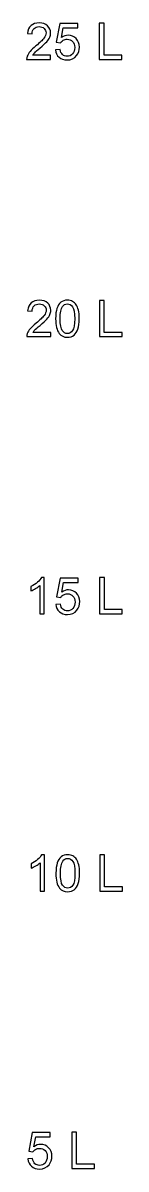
# Model space of a CAD drawing. Header units: millimetres. Extents: x -92 to -72, y -131 to 755.
# Drawn here: x -92 to -76, y -131.1 to 60.4 of the extents above; entities that cross this region are included whole.
import ezdxf

# ---------------------------------------------------------------- set-up
doc = ezdxf.new("R2010")
doc.units = ezdxf.units.MM
doc.header["$MEASUREMENT"] = 0
doc.layers.add('Capa 1', color=7, linetype='Continuous')

msp = doc.modelspace()

# ---------------------------------------------------------------- linework, layer by layer
at = {"layer": 'Capa 1', "color": 250}
for points, knots in [([(-87.9478, 55.0346), (-87.9478, 55.0346), (-87.9478, 54.3234), (-87.9478, 54.3234), (-87.9478, 54.3234), (-87.9478, 54.3234), (-91.9611, 54.3234), (-91.9611, 54.3234), (-91.9611, 54.3234), (-91.9667, 54.5026), (-91.9371, 54.6748), (-91.8736, 54.8413), (-91.8736, 54.8413), (-91.7706, 55.1136), (-91.6055, 55.3831), (-91.3783, 55.647), (-91.3783, 55.647), (-91.1511, 55.9109), (-90.8265, 56.2157), (-90.4046, 56.5614), (-90.4046, 56.5614), (-89.7484, 57.1019), (-89.3025, 57.5295), (-89.0697, 57.8455), (-89.0697, 57.8455), (-88.8354, 58.1616), (-88.7183, 58.4608), (-88.7183, 58.743), (-88.7183, 58.743), (-88.7183, 59.0379), (-88.8242, 59.2863), (-89.0358, 59.4895), (-89.0358, 59.4895), (-89.2475, 59.6913), (-89.5241, 59.7929), (-89.8641, 59.7929), (-89.8641, 59.7929), (-90.224, 59.7929), (-90.5118, 59.6856), (-90.7277, 59.4712), (-90.7277, 59.4712), (-90.9437, 59.2581), (-91.0523, 58.9617), (-91.0551, 58.5822), (-91.0551, 58.5822), (-91.0551, 58.5822), (-91.8171, 58.6584), (-91.8171, 58.6584), (-91.8171, 58.6584), (-91.7649, 59.2284), (-91.5674, 59.6631), (-91.2259, 59.9622), (-91.2259, 59.9622), (-90.883, 60.2614), (-90.4244, 60.411), (-89.8472, 60.411), (-89.8472, 60.411), (-89.2658, 60.411), (-88.8044, 60.2501), (-88.4657, 59.9269), (-88.4657, 59.9269), (-88.1257, 59.6038), (-87.9563, 59.203), (-87.9563, 58.7261), (-87.9563, 58.7261), (-87.9563, 58.4834), (-88.0057, 58.2449), (-88.1059, 58.0106), (-88.1059, 58.0106), (-88.2047, 57.775), (-88.3698, 57.528), (-88.5998, 57.2684), (-88.5998, 57.2684), (-88.8312, 57.0102), (-89.2136, 56.6532), (-89.747, 56.2016), (-89.747, 56.2016), (-90.1943, 55.8262), (-90.4822, 55.5722), (-90.6092, 55.4382), (-90.6092, 55.4382), (-90.7362, 55.3041), (-90.8406, 55.1701), (-90.9239, 55.0346), (-90.9239, 55.0346), (-90.9239, 55.0346), (-87.9478, 55.0346), (-87.9478, 55.0346)], [0, 0, 0, 0, 0.04347826, 0.04347826, 0.04347826, 0.04347826, 0.08695652, 0.08695652, 0.08695652, 0.08695652, 0.13043478, 0.13043478, 0.13043478, 0.13043478, 0.17391304, 0.17391304, 0.17391304, 0.17391304, 0.2173913, 0.2173913, 0.2173913, 0.2173913, 0.26086957, 0.26086957, 0.26086957, 0.26086957, 0.30434783, 0.30434783, 0.30434783, 0.30434783, 0.34782609, 0.34782609, 0.34782609, 0.34782609, 0.39130435, 0.39130435, 0.39130435, 0.39130435, 0.43478261, 0.43478261, 0.43478261, 0.43478261, 0.47826087, 0.47826087, 0.47826087, 0.47826087, 0.52173913, 0.52173913, 0.52173913, 0.52173913, 0.56521739, 0.56521739, 0.56521739, 0.56521739, 0.60869565, 0.60869565, 0.60869565, 0.60869565, 0.65217391, 0.65217391, 0.65217391, 0.65217391, 0.69565217, 0.69565217, 0.69565217, 0.69565217, 0.73913043, 0.73913043, 0.73913043, 0.73913043, 0.7826087, 0.7826087, 0.7826087, 0.7826087, 0.82608696, 0.82608696, 0.82608696, 0.82608696, 0.86956522, 0.86956522, 0.86956522, 0.86956522, 0.91304348, 0.91304348, 0.91304348, 0.91304348, 1, 1, 1, 1]), ([(-87.1421, 55.9151), (-87.1421, 55.9151), (-86.3632, 55.9744), (-86.3632, 55.9744), (-86.3632, 55.9744), (-86.3053, 55.5948), (-86.1713, 55.3098), (-85.9624, 55.1179), (-85.9624, 55.1179), (-85.7536, 54.9274), (-85.4981, 54.8314), (-85.1976, 54.8314), (-85.1976, 54.8314), (-84.8349, 54.8314), (-84.5315, 54.9669), (-84.2846, 55.2364), (-84.2846, 55.2364), (-84.0391, 55.5073), (-83.9163, 55.8658), (-83.9163, 56.3117), (-83.9163, 56.3117), (-83.9163, 56.7364), (-84.0334, 57.0708), (-84.2691, 57.3164), (-84.2691, 57.3164), (-84.5047, 57.5619), (-84.8166, 57.6847), (-85.2046, 57.6847), (-85.2046, 57.6847), (-85.4459, 57.6847), (-85.6618, 57.6296), (-85.8537, 57.5196), (-85.8537, 57.5196), (-86.0442, 57.4095), (-86.1938, 57.267), (-86.3039, 57.092), (-86.3039, 57.092), (-86.3039, 57.092), (-87.0066, 57.1936), (-87.0066, 57.1936), (-87.0066, 57.1936), (-87.0066, 57.1936), (-86.4224, 60.3094), (-86.4224, 60.3094), (-86.4224, 60.3094), (-86.4224, 60.3094), (-83.4168, 60.3094), (-83.4168, 60.3094), (-83.4168, 60.3094), (-83.4168, 60.3094), (-83.4168, 59.5982), (-83.4168, 59.5982), (-83.4168, 59.5982), (-83.4168, 59.5982), (-85.8283, 59.5982), (-85.8283, 59.5982), (-85.8283, 59.5982), (-85.8283, 59.5982), (-86.1515, 57.9627), (-86.1515, 57.9627), (-86.1515, 57.9627), (-85.7888, 58.2181), (-85.4078, 58.3451), (-85.0099, 58.3451), (-85.0099, 58.3451), (-84.4821, 58.3451), (-84.0362, 58.1616), (-83.6736, 57.7947), (-83.6736, 57.7947), (-83.3109, 57.4279), (-83.1289, 56.9565), (-83.1289, 56.3808), (-83.1289, 56.3808), (-83.1289, 55.8319), (-83.2883, 55.3577), (-83.6073, 54.9584), (-83.6073, 54.9584), (-83.9953, 54.4673), (-84.5259, 54.2218), (-85.1976, 54.2218), (-85.1976, 54.2218), (-85.7479, 54.2218), (-86.1967, 54.377), (-86.5452, 54.6861), (-86.5452, 54.6861), (-86.8937, 54.9951), (-87.0927, 55.4043), (-87.1421, 55.9151)], [0, 0, 0, 0, 0.04347826, 0.04347826, 0.04347826, 0.04347826, 0.08695652, 0.08695652, 0.08695652, 0.08695652, 0.13043478, 0.13043478, 0.13043478, 0.13043478, 0.17391304, 0.17391304, 0.17391304, 0.17391304, 0.2173913, 0.2173913, 0.2173913, 0.2173913, 0.26086957, 0.26086957, 0.26086957, 0.26086957, 0.30434783, 0.30434783, 0.30434783, 0.30434783, 0.34782609, 0.34782609, 0.34782609, 0.34782609, 0.39130435, 0.39130435, 0.39130435, 0.39130435, 0.43478261, 0.43478261, 0.43478261, 0.43478261, 0.47826087, 0.47826087, 0.47826087, 0.47826087, 0.52173913, 0.52173913, 0.52173913, 0.52173913, 0.56521739, 0.56521739, 0.56521739, 0.56521739, 0.60869565, 0.60869565, 0.60869565, 0.60869565, 0.65217391, 0.65217391, 0.65217391, 0.65217391, 0.69565217, 0.69565217, 0.69565217, 0.69565217, 0.73913043, 0.73913043, 0.73913043, 0.73913043, 0.7826087, 0.7826087, 0.7826087, 0.7826087, 0.82608696, 0.82608696, 0.82608696, 0.82608696, 0.86956522, 0.86956522, 0.86956522, 0.86956522, 0.91304348, 0.91304348, 0.91304348, 0.91304348, 1, 1, 1, 1]), ([(-79.8184, 54.3234), (-79.8184, 54.3234), (-79.8184, 60.3856), (-79.8184, 60.3856), (-79.8184, 60.3856), (-79.8184, 60.3856), (-79.0141, 60.3856), (-79.0141, 60.3856), (-79.0141, 60.3856), (-79.0141, 60.3856), (-79.0141, 55.0346), (-79.0141, 55.0346), (-79.0141, 55.0346), (-79.0141, 55.0346), (-76.0338, 55.0346), (-76.0338, 55.0346), (-76.0338, 55.0346), (-76.0338, 55.0346), (-76.0338, 54.3234), (-76.0338, 54.3234), (-76.0338, 54.3234), (-76.0338, 54.3234), (-79.8184, 54.3234), (-79.8184, 54.3234)], [0, 0, 0, 0, 0.14285714, 0.14285714, 0.14285714, 0.14285714, 0.28571429, 0.28571429, 0.28571429, 0.28571429, 0.42857143, 0.42857143, 0.42857143, 0.42857143, 0.57142857, 0.57142857, 0.57142857, 0.57142857, 0.71428571, 0.71428571, 0.71428571, 0.71428571, 1, 1, 1, 1]), ([(-87.9218, 8.7025), (-87.9218, 8.7025), (-87.9218, 7.9913), (-87.9218, 7.9913), (-87.9218, 7.9913), (-87.9218, 7.9913), (-91.9351, 7.9913), (-91.9351, 7.9913), (-91.9351, 7.9913), (-91.9407, 8.1705), (-91.9111, 8.3427), (-91.8476, 8.5092), (-91.8476, 8.5092), (-91.7446, 8.7815), (-91.5795, 9.051), (-91.3523, 9.3149), (-91.3523, 9.3149), (-91.1251, 9.5788), (-90.8005, 9.8836), (-90.3786, 10.2293), (-90.3786, 10.2293), (-89.7224, 10.7698), (-89.2765, 11.1974), (-89.0437, 11.5134), (-89.0437, 11.5134), (-88.8094, 11.8295), (-88.6923, 12.1287), (-88.6923, 12.4109), (-88.6923, 12.4109), (-88.6923, 12.7058), (-88.7982, 12.9542), (-89.0098, 13.1574), (-89.0098, 13.1574), (-89.2215, 13.3592), (-89.4981, 13.4608), (-89.8381, 13.4608), (-89.8381, 13.4608), (-90.198, 13.4608), (-90.4858, 13.3535), (-90.7017, 13.1391), (-90.7017, 13.1391), (-90.9177, 12.926), (-91.0263, 12.6296), (-91.0291, 12.2501), (-91.0291, 12.2501), (-91.0291, 12.2501), (-91.7911, 12.3263), (-91.7911, 12.3263), (-91.7911, 12.3263), (-91.7389, 12.8963), (-91.5414, 13.331), (-91.1999, 13.6301), (-91.1999, 13.6301), (-90.857, 13.9293), (-90.3984, 14.0789), (-89.8212, 14.0789), (-89.8212, 14.0789), (-89.2398, 14.0789), (-88.7784, 13.918), (-88.4397, 13.5948), (-88.4397, 13.5948), (-88.0997, 13.2717), (-87.9303, 12.8709), (-87.9303, 12.394), (-87.9303, 12.394), (-87.9303, 12.1513), (-87.9797, 11.9128), (-88.0799, 11.6785), (-88.0799, 11.6785), (-88.1787, 11.4429), (-88.3438, 11.1959), (-88.5738, 10.9363), (-88.5738, 10.9363), (-88.8052, 10.6781), (-89.1876, 10.3211), (-89.721, 9.8695), (-89.721, 9.8695), (-90.1683, 9.4941), (-90.4562, 9.2401), (-90.5832, 9.1061), (-90.5832, 9.1061), (-90.7102, 8.972), (-90.8146, 8.838), (-90.8979, 8.7025), (-90.8979, 8.7025), (-90.8979, 8.7025), (-87.9218, 8.7025), (-87.9218, 8.7025)], [0, 0, 0, 0, 0.04347826, 0.04347826, 0.04347826, 0.04347826, 0.08695652, 0.08695652, 0.08695652, 0.08695652, 0.13043478, 0.13043478, 0.13043478, 0.13043478, 0.17391304, 0.17391304, 0.17391304, 0.17391304, 0.2173913, 0.2173913, 0.2173913, 0.2173913, 0.26086957, 0.26086957, 0.26086957, 0.26086957, 0.30434783, 0.30434783, 0.30434783, 0.30434783, 0.34782609, 0.34782609, 0.34782609, 0.34782609, 0.39130435, 0.39130435, 0.39130435, 0.39130435, 0.43478261, 0.43478261, 0.43478261, 0.43478261, 0.47826087, 0.47826087, 0.47826087, 0.47826087, 0.52173913, 0.52173913, 0.52173913, 0.52173913, 0.56521739, 0.56521739, 0.56521739, 0.56521739, 0.60869565, 0.60869565, 0.60869565, 0.60869565, 0.65217391, 0.65217391, 0.65217391, 0.65217391, 0.69565217, 0.69565217, 0.69565217, 0.69565217, 0.73913043, 0.73913043, 0.73913043, 0.73913043, 0.7826087, 0.7826087, 0.7826087, 0.7826087, 0.82608696, 0.82608696, 0.82608696, 0.82608696, 0.86956522, 0.86956522, 0.86956522, 0.86956522, 0.91304348, 0.91304348, 0.91304348, 0.91304348, 1, 1, 1, 1]), ([(-87.1161, 10.9829), (-87.1161, 11.6983), (-87.0427, 12.2769), (-86.896, 12.7143), (-86.896, 12.7143), (-86.7478, 13.1532), (-86.5291, 13.4904), (-86.2384, 13.7261), (-86.2384, 13.7261), (-85.9491, 13.9617), (-85.5836, 14.0789), (-85.1434, 14.0789), (-85.1434, 14.0789), (-84.8188, 14.0789), (-84.5338, 14.0139), (-84.2868, 13.8827), (-84.2868, 13.8827), (-84.0413, 13.7515), (-83.8381, 13.5624), (-83.68, 13.3154), (-83.68, 13.3154), (-83.522, 13.0699), (-83.3978, 12.7693), (-83.3075, 12.4152), (-83.3075, 12.4152), (-83.2158, 12.061), (-83.1706, 11.5826), (-83.1706, 10.9829), (-83.1706, 10.9829), (-83.1706, 10.2717), (-83.244, 9.6959), (-83.3893, 9.2585), (-83.3893, 9.2585), (-83.5347, 8.8196), (-83.7534, 8.4824), (-84.0441, 8.2453), (-84.0441, 8.2453), (-84.3334, 8.0082), (-84.7003, 7.8897), (-85.1434, 7.8897), (-85.1434, 7.8897), (-85.7261, 7.8897), (-86.1848, 8.0971), (-86.5178, 8.5134), (-86.5178, 8.5134), (-86.9171, 9.0214), (-87.1161, 9.8441), (-87.1161, 10.9829)], [0, 0, 0, 0, 0.07692308, 0.07692308, 0.07692308, 0.07692308, 0.15384615, 0.15384615, 0.15384615, 0.15384615, 0.23076923, 0.23076923, 0.23076923, 0.23076923, 0.30769231, 0.30769231, 0.30769231, 0.30769231, 0.38461538, 0.38461538, 0.38461538, 0.38461538, 0.46153846, 0.46153846, 0.46153846, 0.46153846, 0.53846154, 0.53846154, 0.53846154, 0.53846154, 0.61538462, 0.61538462, 0.61538462, 0.61538462, 0.69230769, 0.69230769, 0.69230769, 0.69230769, 0.76923077, 0.76923077, 0.76923077, 0.76923077, 0.84615385, 0.84615385, 0.84615385, 0.84615385, 1, 1, 1, 1]), ([(-86.3541, 10.98), (-86.3541, 9.9824), (-86.2384, 9.3192), (-86.0055, 8.9918), (-86.0055, 8.9918), (-85.7727, 8.663), (-85.4848, 8.4993), (-85.1434, 8.4993), (-85.1434, 8.4993), (-84.8019, 8.4993), (-84.514, 8.6644), (-84.2812, 8.9932), (-84.2812, 8.9932), (-84.0483, 9.3234), (-83.9326, 9.9852), (-83.9326, 10.98), (-83.9326, 10.98), (-83.9326, 11.9777), (-84.0483, 12.6409), (-84.2812, 12.9683), (-84.2812, 12.9683), (-84.5126, 13.2971), (-84.8033, 13.4608), (-85.1518, 13.4608), (-85.1518, 13.4608), (-85.4933, 13.4608), (-85.7671, 13.3154), (-85.9717, 13.0262), (-85.9717, 13.0262), (-86.2271, 12.6579), (-86.3541, 11.9749), (-86.3541, 10.98)], [0, 0, 0, 0, 0.11111111, 0.11111111, 0.11111111, 0.11111111, 0.22222222, 0.22222222, 0.22222222, 0.22222222, 0.33333333, 0.33333333, 0.33333333, 0.33333333, 0.44444444, 0.44444444, 0.44444444, 0.44444444, 0.55555556, 0.55555556, 0.55555556, 0.55555556, 0.66666667, 0.66666667, 0.66666667, 0.66666667, 0.77777778, 0.77777778, 0.77777778, 0.77777778, 1, 1, 1, 1]), ([(-79.7924, 7.9913), (-79.7924, 7.9913), (-79.7924, 14.0535), (-79.7924, 14.0535), (-79.7924, 14.0535), (-79.7924, 14.0535), (-78.9881, 14.0535), (-78.9881, 14.0535), (-78.9881, 14.0535), (-78.9881, 14.0535), (-78.9881, 8.7025), (-78.9881, 8.7025), (-78.9881, 8.7025), (-78.9881, 8.7025), (-76.0078, 8.7025), (-76.0078, 8.7025), (-76.0078, 8.7025), (-76.0078, 8.7025), (-76.0078, 7.9913), (-76.0078, 7.9913), (-76.0078, 7.9913), (-76.0078, 7.9913), (-79.7924, 7.9913), (-79.7924, 7.9913)], [0, 0, 0, 0, 0.14285714, 0.14285714, 0.14285714, 0.14285714, 0.28571429, 0.28571429, 0.28571429, 0.28571429, 0.42857143, 0.42857143, 0.42857143, 0.42857143, 0.57142857, 0.57142857, 0.57142857, 0.57142857, 0.71428571, 0.71428571, 0.71428571, 0.71428571, 1, 1, 1, 1]), ([(-89.005, -38.3408), (-89.005, -38.3408), (-89.7501, -38.3408), (-89.7501, -38.3408), (-89.7501, -38.3408), (-89.7501, -38.3408), (-89.7501, -33.5966), (-89.7501, -33.5966), (-89.7501, -33.5966), (-89.9293, -33.7688), (-90.1649, -33.9395), (-90.4556, -34.1103), (-90.4556, -34.1103), (-90.7463, -34.281), (-91.0088, -34.4094), (-91.2402, -34.4941), (-91.2402, -34.4941), (-91.2402, -34.4941), (-91.2402, -33.7744), (-91.2402, -33.7744), (-91.2402, -33.7744), (-90.8239, -33.5797), (-90.4598, -33.3426), (-90.148, -33.0632), (-90.148, -33.0632), (-89.8361, -32.7852), (-89.6146, -32.5157), (-89.4848, -32.2532), (-89.4848, -32.2532), (-89.4848, -32.2532), (-89.005, -32.2532), (-89.005, -32.2532), (-89.005, -32.2532), (-89.005, -32.2532), (-89.005, -38.3408), (-89.005, -38.3408)], [0, 0, 0, 0, 0.1, 0.1, 0.1, 0.1, 0.2, 0.2, 0.2, 0.2, 0.3, 0.3, 0.3, 0.3, 0.4, 0.4, 0.4, 0.4, 0.5, 0.5, 0.5, 0.5, 0.6, 0.6, 0.6, 0.6, 0.7, 0.7, 0.7, 0.7, 0.8, 0.8, 0.8, 0.8, 1, 1, 1, 1]), ([(-87.0901, -36.7491), (-87.0901, -36.7491), (-86.3112, -36.6898), (-86.3112, -36.6898), (-86.3112, -36.6898), (-86.2533, -37.0694), (-86.1193, -37.3544), (-85.9104, -37.5463), (-85.9104, -37.5463), (-85.7016, -37.7368), (-85.4461, -37.8328), (-85.1456, -37.8328), (-85.1456, -37.8328), (-84.7829, -37.8328), (-84.4795, -37.6973), (-84.2326, -37.4278), (-84.2326, -37.4278), (-83.9871, -37.1569), (-83.8643, -36.7984), (-83.8643, -36.3525), (-83.8643, -36.3525), (-83.8643, -35.9278), (-83.9814, -35.5934), (-84.2171, -35.3478), (-84.2171, -35.3478), (-84.4527, -35.1023), (-84.7646, -34.9795), (-85.1526, -34.9795), (-85.1526, -34.9795), (-85.3939, -34.9795), (-85.6098, -35.0346), (-85.8017, -35.1446), (-85.8017, -35.1446), (-85.9922, -35.2547), (-86.1418, -35.3972), (-86.2519, -35.5722), (-86.2519, -35.5722), (-86.2519, -35.5722), (-86.9546, -35.4706), (-86.9546, -35.4706), (-86.9546, -35.4706), (-86.9546, -35.4706), (-86.3704, -32.3548), (-86.3704, -32.3548), (-86.3704, -32.3548), (-86.3704, -32.3548), (-83.3648, -32.3548), (-83.3648, -32.3548), (-83.3648, -32.3548), (-83.3648, -32.3548), (-83.3648, -33.066), (-83.3648, -33.066), (-83.3648, -33.066), (-83.3648, -33.066), (-85.7763, -33.066), (-85.7763, -33.066), (-85.7763, -33.066), (-85.7763, -33.066), (-86.0995, -34.7015), (-86.0995, -34.7015), (-86.0995, -34.7015), (-85.7368, -34.4461), (-85.3558, -34.3191), (-84.9579, -34.3191), (-84.9579, -34.3191), (-84.4301, -34.3191), (-83.9842, -34.5026), (-83.6216, -34.8695), (-83.6216, -34.8695), (-83.2589, -35.2363), (-83.0769, -35.7077), (-83.0769, -36.2834), (-83.0769, -36.2834), (-83.0769, -36.8323), (-83.2363, -37.3065), (-83.5553, -37.7058), (-83.5553, -37.7058), (-83.9433, -38.1969), (-84.4739, -38.4424), (-85.1456, -38.4424), (-85.1456, -38.4424), (-85.6959, -38.4424), (-86.1447, -38.2872), (-86.4932, -37.9781), (-86.4932, -37.9781), (-86.8417, -37.6691), (-87.0407, -37.2599), (-87.0901, -36.7491)], [0, 0, 0, 0, 0.04347826, 0.04347826, 0.04347826, 0.04347826, 0.08695652, 0.08695652, 0.08695652, 0.08695652, 0.13043478, 0.13043478, 0.13043478, 0.13043478, 0.17391304, 0.17391304, 0.17391304, 0.17391304, 0.2173913, 0.2173913, 0.2173913, 0.2173913, 0.26086957, 0.26086957, 0.26086957, 0.26086957, 0.30434783, 0.30434783, 0.30434783, 0.30434783, 0.34782609, 0.34782609, 0.34782609, 0.34782609, 0.39130435, 0.39130435, 0.39130435, 0.39130435, 0.43478261, 0.43478261, 0.43478261, 0.43478261, 0.47826087, 0.47826087, 0.47826087, 0.47826087, 0.52173913, 0.52173913, 0.52173913, 0.52173913, 0.56521739, 0.56521739, 0.56521739, 0.56521739, 0.60869565, 0.60869565, 0.60869565, 0.60869565, 0.65217391, 0.65217391, 0.65217391, 0.65217391, 0.69565217, 0.69565217, 0.69565217, 0.69565217, 0.73913043, 0.73913043, 0.73913043, 0.73913043, 0.7826087, 0.7826087, 0.7826087, 0.7826087, 0.82608696, 0.82608696, 0.82608696, 0.82608696, 0.86956522, 0.86956522, 0.86956522, 0.86956522, 0.91304348, 0.91304348, 0.91304348, 0.91304348, 1, 1, 1, 1]), ([(-79.7664, -38.3408), (-79.7664, -38.3408), (-79.7664, -32.2786), (-79.7664, -32.2786), (-79.7664, -32.2786), (-79.7664, -32.2786), (-78.9621, -32.2786), (-78.9621, -32.2786), (-78.9621, -32.2786), (-78.9621, -32.2786), (-78.9621, -37.6296), (-78.9621, -37.6296), (-78.9621, -37.6296), (-78.9621, -37.6296), (-75.9818, -37.6296), (-75.9818, -37.6296), (-75.9818, -37.6296), (-75.9818, -37.6296), (-75.9818, -38.3408), (-75.9818, -38.3408), (-75.9818, -38.3408), (-75.9818, -38.3408), (-79.7664, -38.3408), (-79.7664, -38.3408)], [0, 0, 0, 0, 0.14285714, 0.14285714, 0.14285714, 0.14285714, 0.28571429, 0.28571429, 0.28571429, 0.28571429, 0.42857143, 0.42857143, 0.42857143, 0.42857143, 0.57142857, 0.57142857, 0.57142857, 0.57142857, 0.71428571, 0.71428571, 0.71428571, 0.71428571, 1, 1, 1, 1]), ([(-88.979, -84.6729), (-88.979, -84.6729), (-89.7241, -84.6729), (-89.7241, -84.6729), (-89.7241, -84.6729), (-89.7241, -84.6729), (-89.7241, -79.9287), (-89.7241, -79.9287), (-89.7241, -79.9287), (-89.9033, -80.1009), (-90.1389, -80.2716), (-90.4296, -80.4424), (-90.4296, -80.4424), (-90.7203, -80.6131), (-90.9828, -80.7415), (-91.2142, -80.8262), (-91.2142, -80.8262), (-91.2142, -80.8262), (-91.2142, -80.1065), (-91.2142, -80.1065), (-91.2142, -80.1065), (-90.7979, -79.9118), (-90.4338, -79.6747), (-90.122, -79.3953), (-90.122, -79.3953), (-89.8101, -79.1173), (-89.5886, -78.8478), (-89.4588, -78.5853), (-89.4588, -78.5853), (-89.4588, -78.5853), (-88.979, -78.5853), (-88.979, -78.5853), (-88.979, -78.5853), (-88.979, -78.5853), (-88.979, -84.6729), (-88.979, -84.6729)], [0, 0, 0, 0, 0.1, 0.1, 0.1, 0.1, 0.2, 0.2, 0.2, 0.2, 0.3, 0.3, 0.3, 0.3, 0.4, 0.4, 0.4, 0.4, 0.5, 0.5, 0.5, 0.5, 0.6, 0.6, 0.6, 0.6, 0.7, 0.7, 0.7, 0.7, 0.8, 0.8, 0.8, 0.8, 1, 1, 1, 1]), ([(-87.0641, -81.6813), (-87.0641, -80.9659), (-86.9907, -80.3873), (-86.844, -79.9499), (-86.844, -79.9499), (-86.6958, -79.511), (-86.4771, -79.1738), (-86.1864, -78.9381), (-86.1864, -78.9381), (-85.8971, -78.7025), (-85.5316, -78.5853), (-85.0914, -78.5853), (-85.0914, -78.5853), (-84.7668, -78.5853), (-84.4818, -78.6503), (-84.2348, -78.7815), (-84.2348, -78.7815), (-83.9893, -78.9127), (-83.7861, -79.1018), (-83.628, -79.3488), (-83.628, -79.3488), (-83.47, -79.5943), (-83.3458, -79.8949), (-83.2555, -80.249), (-83.2555, -80.249), (-83.1638, -80.6032), (-83.1186, -81.0816), (-83.1186, -81.6813), (-83.1186, -81.6813), (-83.1186, -82.3925), (-83.192, -82.9683), (-83.3373, -83.4057), (-83.3373, -83.4057), (-83.4827, -83.8446), (-83.7014, -84.1818), (-83.9921, -84.4189), (-83.9921, -84.4189), (-84.2814, -84.656), (-84.6483, -84.7745), (-85.0914, -84.7745), (-85.0914, -84.7745), (-85.6741, -84.7745), (-86.1328, -84.5671), (-86.4658, -84.1508), (-86.4658, -84.1508), (-86.8651, -83.6428), (-87.0641, -82.8201), (-87.0641, -81.6813)], [0, 0, 0, 0, 0.07692308, 0.07692308, 0.07692308, 0.07692308, 0.15384615, 0.15384615, 0.15384615, 0.15384615, 0.23076923, 0.23076923, 0.23076923, 0.23076923, 0.30769231, 0.30769231, 0.30769231, 0.30769231, 0.38461538, 0.38461538, 0.38461538, 0.38461538, 0.46153846, 0.46153846, 0.46153846, 0.46153846, 0.53846154, 0.53846154, 0.53846154, 0.53846154, 0.61538462, 0.61538462, 0.61538462, 0.61538462, 0.69230769, 0.69230769, 0.69230769, 0.69230769, 0.76923077, 0.76923077, 0.76923077, 0.76923077, 0.84615385, 0.84615385, 0.84615385, 0.84615385, 1, 1, 1, 1]), ([(-86.3021, -81.6842), (-86.3021, -82.6818), (-86.1864, -83.345), (-85.9535, -83.6724), (-85.9535, -83.6724), (-85.7207, -84.0012), (-85.4328, -84.1649), (-85.0914, -84.1649), (-85.0914, -84.1649), (-84.7499, -84.1649), (-84.462, -83.9998), (-84.2292, -83.671), (-84.2292, -83.671), (-83.9963, -83.3408), (-83.8806, -82.679), (-83.8806, -81.6842), (-83.8806, -81.6842), (-83.8806, -80.6865), (-83.9963, -80.0233), (-84.2292, -79.6959), (-84.2292, -79.6959), (-84.4606, -79.3671), (-84.7513, -79.2034), (-85.0998, -79.2034), (-85.0998, -79.2034), (-85.4413, -79.2034), (-85.7151, -79.3488), (-85.9197, -79.638), (-85.9197, -79.638), (-86.1751, -80.0063), (-86.3021, -80.6893), (-86.3021, -81.6842)], [0, 0, 0, 0, 0.11111111, 0.11111111, 0.11111111, 0.11111111, 0.22222222, 0.22222222, 0.22222222, 0.22222222, 0.33333333, 0.33333333, 0.33333333, 0.33333333, 0.44444444, 0.44444444, 0.44444444, 0.44444444, 0.55555556, 0.55555556, 0.55555556, 0.55555556, 0.66666667, 0.66666667, 0.66666667, 0.66666667, 0.77777778, 0.77777778, 0.77777778, 0.77777778, 1, 1, 1, 1]), ([(-79.7404, -84.6729), (-79.7404, -84.6729), (-79.7404, -78.6107), (-79.7404, -78.6107), (-79.7404, -78.6107), (-79.7404, -78.6107), (-78.9361, -78.6107), (-78.9361, -78.6107), (-78.9361, -78.6107), (-78.9361, -78.6107), (-78.9361, -83.9617), (-78.9361, -83.9617), (-78.9361, -83.9617), (-78.9361, -83.9617), (-75.9558, -83.9617), (-75.9558, -83.9617), (-75.9558, -83.9617), (-75.9558, -83.9617), (-75.9558, -84.6729), (-75.9558, -84.6729), (-75.9558, -84.6729), (-75.9558, -84.6729), (-79.7404, -84.6729), (-79.7404, -84.6729)], [0, 0, 0, 0, 0.14285714, 0.14285714, 0.14285714, 0.14285714, 0.28571429, 0.28571429, 0.28571429, 0.28571429, 0.42857143, 0.42857143, 0.42857143, 0.42857143, 0.57142857, 0.57142857, 0.57142857, 0.57142857, 0.71428571, 0.71428571, 0.71428571, 0.71428571, 1, 1, 1, 1]), ([(-91.747, -129.4133), (-91.747, -129.4133), (-90.9681, -129.354), (-90.9681, -129.354), (-90.9681, -129.354), (-90.9102, -129.7336), (-90.7762, -130.0186), (-90.5673, -130.2105), (-90.5673, -130.2105), (-90.3585, -130.401), (-90.103, -130.497), (-89.8025, -130.497), (-89.8025, -130.497), (-89.4398, -130.497), (-89.1364, -130.3615), (-88.8895, -130.092), (-88.8895, -130.092), (-88.644, -129.8211), (-88.5212, -129.4626), (-88.5212, -129.0167), (-88.5212, -129.0167), (-88.5212, -128.592), (-88.6383, -128.2576), (-88.874, -128.012), (-88.874, -128.012), (-89.1096, -127.7665), (-89.4215, -127.6437), (-89.8095, -127.6437), (-89.8095, -127.6437), (-90.0508, -127.6437), (-90.2667, -127.6988), (-90.4586, -127.8088), (-90.4586, -127.8088), (-90.6491, -127.9189), (-90.7987, -128.0614), (-90.9088, -128.2364), (-90.9088, -128.2364), (-90.9088, -128.2364), (-91.6115, -128.1348), (-91.6115, -128.1348), (-91.6115, -128.1348), (-91.6115, -128.1348), (-91.0273, -125.019), (-91.0273, -125.019), (-91.0273, -125.019), (-91.0273, -125.019), (-88.0217, -125.019), (-88.0217, -125.019), (-88.0217, -125.019), (-88.0217, -125.019), (-88.0217, -125.7302), (-88.0217, -125.7302), (-88.0217, -125.7302), (-88.0217, -125.7302), (-90.4332, -125.7302), (-90.4332, -125.7302), (-90.4332, -125.7302), (-90.4332, -125.7302), (-90.7564, -127.3657), (-90.7564, -127.3657), (-90.7564, -127.3657), (-90.3937, -127.1103), (-90.0127, -126.9833), (-89.6148, -126.9833), (-89.6148, -126.9833), (-89.087, -126.9833), (-88.6411, -127.1668), (-88.2785, -127.5337), (-88.2785, -127.5337), (-87.9158, -127.9005), (-87.7338, -128.3719), (-87.7338, -128.9476), (-87.7338, -128.9476), (-87.7338, -129.4965), (-87.8932, -129.9707), (-88.2122, -130.37), (-88.2122, -130.37), (-88.6002, -130.8611), (-89.1308, -131.1066), (-89.8025, -131.1066), (-89.8025, -131.1066), (-90.3528, -131.1066), (-90.8016, -130.9514), (-91.1501, -130.6423), (-91.1501, -130.6423), (-91.4986, -130.3333), (-91.6976, -129.9241), (-91.747, -129.4133)], [0, 0, 0, 0, 0.04347826, 0.04347826, 0.04347826, 0.04347826, 0.08695652, 0.08695652, 0.08695652, 0.08695652, 0.13043478, 0.13043478, 0.13043478, 0.13043478, 0.17391304, 0.17391304, 0.17391304, 0.17391304, 0.2173913, 0.2173913, 0.2173913, 0.2173913, 0.26086957, 0.26086957, 0.26086957, 0.26086957, 0.30434783, 0.30434783, 0.30434783, 0.30434783, 0.34782609, 0.34782609, 0.34782609, 0.34782609, 0.39130435, 0.39130435, 0.39130435, 0.39130435, 0.43478261, 0.43478261, 0.43478261, 0.43478261, 0.47826087, 0.47826087, 0.47826087, 0.47826087, 0.52173913, 0.52173913, 0.52173913, 0.52173913, 0.56521739, 0.56521739, 0.56521739, 0.56521739, 0.60869565, 0.60869565, 0.60869565, 0.60869565, 0.65217391, 0.65217391, 0.65217391, 0.65217391, 0.69565217, 0.69565217, 0.69565217, 0.69565217, 0.73913043, 0.73913043, 0.73913043, 0.73913043, 0.7826087, 0.7826087, 0.7826087, 0.7826087, 0.82608696, 0.82608696, 0.82608696, 0.82608696, 0.86956522, 0.86956522, 0.86956522, 0.86956522, 0.91304348, 0.91304348, 0.91304348, 0.91304348, 1, 1, 1, 1]), ([(-84.4233, -131.005), (-84.4233, -131.005), (-84.4233, -124.9428), (-84.4233, -124.9428), (-84.4233, -124.9428), (-84.4233, -124.9428), (-83.619, -124.9428), (-83.619, -124.9428), (-83.619, -124.9428), (-83.619, -124.9428), (-83.619, -130.2938), (-83.619, -130.2938), (-83.619, -130.2938), (-83.619, -130.2938), (-80.6387, -130.2938), (-80.6387, -130.2938), (-80.6387, -130.2938), (-80.6387, -130.2938), (-80.6387, -131.005), (-80.6387, -131.005), (-80.6387, -131.005), (-80.6387, -131.005), (-84.4233, -131.005), (-84.4233, -131.005)], [0, 0, 0, 0, 0.14285714, 0.14285714, 0.14285714, 0.14285714, 0.28571429, 0.28571429, 0.28571429, 0.28571429, 0.42857143, 0.42857143, 0.42857143, 0.42857143, 0.57142857, 0.57142857, 0.57142857, 0.57142857, 0.71428571, 0.71428571, 0.71428571, 0.71428571, 1, 1, 1, 1])]:
    msp.add_open_spline(points, degree=3, knots=knots, dxfattribs=at)

doc.saveas('drawing.dxf')
